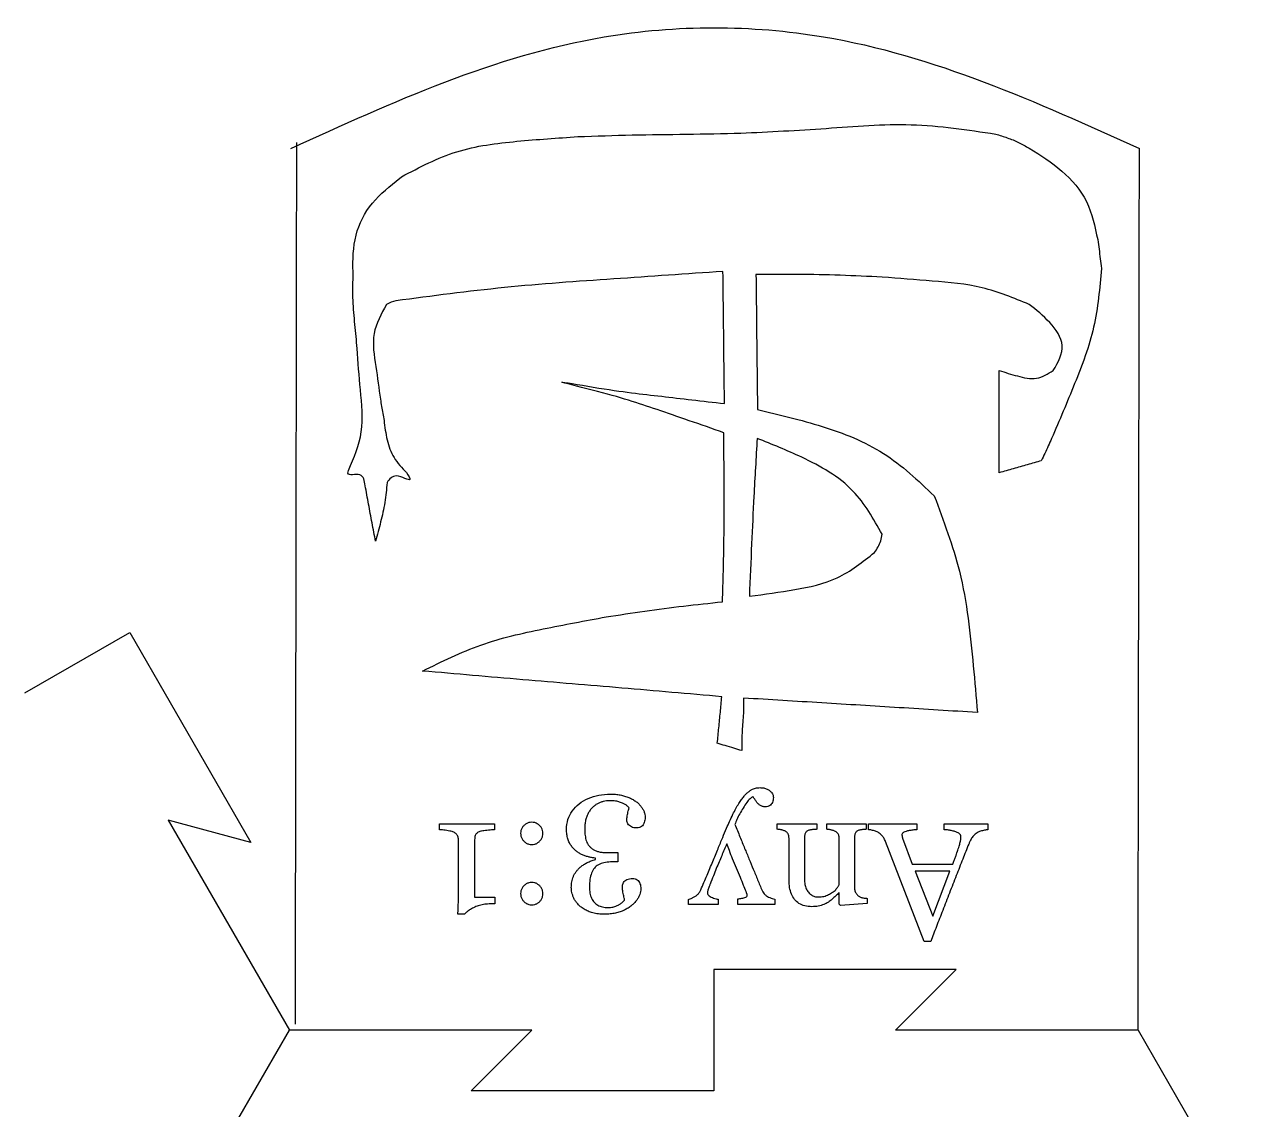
# Model space of a CAD drawing. Extents: x 1 to 437, y 7 to 187.
# Drawn here: x 216 to 282.7, y 122 to 180.5 of the extents above; entities that cross this region are included whole.
import ezdxf

# ---------------------------------------------------------------- set-up
doc = ezdxf.new("R2010")
doc.units = 0
doc.layers.add('Base', color=7, linetype='CONTINUOUS')

msp = doc.modelspace()

# ---------------------------------------------------------------- linework, layer by layer
at = {"layer": 'Base', "color": 3}
for p, q in [((236.101822, 172.051304), (236.397622, 172.29226)), ((235.829661, 165.52634), (235.589521, 165.398592)), ((236.089218, 165.59367), (235.829661, 165.52634)), ((255.602763, 158.166199), (255.602763, 158.166199)), ((267.497676, 143.371015), (267.497676, 143.371015)), ((247.687078, 138.965272), (247.687078, 138.965272)), ((256.480067, 138.775653), (256.480067, 138.775653)), ((238.453117, 137.042634), (238.45312, 137.355722)), ((238.45312, 137.355722), (241.425276, 137.355722)), ((241.425276, 137.355722), (241.425276, 137.042634)), ((256.691731, 137.355722), (258.821628, 137.355722)), ((256.691742, 137.064681), (256.691731, 137.355722)), ((258.821628, 137.355722), (258.821628, 137.064681)), ((259.364026, 137.064681), (259.364026, 137.355722)), ((259.364026, 137.355722), (261.493917, 137.355722)), ((261.493917, 137.355722), (261.493917, 137.064681)), ((261.612947, 137.042634), (261.612981, 137.355722)), ((261.612981, 137.355722), (264.219128, 137.355722)), ((264.219128, 137.355722), (264.219128, 137.042634)), ((265.705172, 137.042634), (265.705172, 137.355722)), ((265.705172, 137.355722), (268.059961, 137.355722)), ((268.059961, 137.355722), (268.059961, 137.042634)), ((242.827567, 136.848606), (242.827567, 136.848606)), ((239.480578, 133.841175), (239.480578, 136.456139)), ((240.344892, 136.504647), (240.344892, 133.409022)), ((257.322331, 134.317425), (257.322331, 136.579611)), ((258.155762, 136.614889), (258.155762, 134.379161)), ((260.034303, 134.070481), (260.034303, 136.570792)), ((260.854512, 136.614889), (260.854512, 133.92937)), ((264.620381, 131.010134), (262.534581, 136.407634)), ((263.45622, 136.592842), (263.976564, 135.19055)), ((246.875692, 135.437495), (246.875692, 135.50805)), ((247.497462, 135.807911), (248.075137, 135.807911)), ((248.075137, 135.807911), (248.075137, 135.300792)), ((248.075137, 135.300792), (247.691489, 135.300792)), ((263.976564, 135.19055), (266.168197, 135.19055)), ((264.135342, 134.798086), (265.083431, 132.372739)), ((266.013887, 134.798086), (264.135342, 134.798086)), ((265.083431, 132.372739), (266.013887, 134.798086)), ((240.344892, 133.409022), (241.442915, 133.409022)), ((241.442915, 133.409022), (241.442915, 133.038606)), ((242.827567, 133.594231), (242.827567, 133.594231)), ((260.034303, 133.629509), (260.012262, 133.629509)), ((260.034303, 133.016559), (260.034303, 133.629509)), ((241.442915, 133.038606), (241.200378, 133.038606)), ((251.889545, 133.007739), (251.889545, 133.281142)), ((253.503506, 133.007739), (251.889545, 133.007739)), ((253.503506, 133.289961), (253.503506, 133.007739)), ((254.566245, 133.007739), (254.566245, 133.31642)), ((256.55062, 133.007739), (254.566245, 133.007739)), ((256.55062, 133.298781), (256.55062, 133.007739)), ((260.09604, 132.954822), (260.034303, 133.016559)), ((261.542428, 133.051836), (260.09604, 132.954822)), ((261.542428, 133.338467), (261.542428, 133.051836)), ((239.806903, 132.482981), (239.440901, 132.482981)), ((264.973158, 131.010134), (264.620381, 131.010134))]:
    msp.add_line(p, q, dxfattribs=at)
at = {"layer": 'Base', "color": 1}
for p, q in [((216.046586, 144.424167), (221.717035, 147.69801)), ((221.717035, 147.69801), (228.264587, 136.357308)), ((228.264587, 136.357308), (223.792545, 137.555595)), ((223.792545, 137.555595), (230.3401, 126.214899)), ((266.351684, 129.488801), (253.256545, 129.488801)), ((253.256545, 129.488801), (253.256545, 122.941121)), ((263.077909, 126.214899), (266.351684, 129.488801)), ((223.792573, 114.874202), (230.340131, 126.214899)), ((243.435211, 126.214899), (230.3401, 126.214899)), ((240.161434, 122.941121), (243.435211, 126.214899)), ((276.17302, 126.214899), (263.077909, 126.214899)), ((276.17302, 126.214899), (282.72057, 114.874199)), ((253.256545, 122.941121), (240.161434, 122.941121))]:
    msp.add_line(p, q, dxfattribs=at)
for points, knots in [([(230.41284, 173.810748), (235.92605, 176.326551), (245.072426, 180.500249), (261.497821, 180.49852), (270.689973, 176.330141), (276.245763, 173.810748)], [0, 0, 0, 0, 17.972346, 29.815992, 47.911225, 47.911225, 47.911225, 47.911225]), ([(230.667475, 126.542401), (230.67555, 131.83084), (230.6917, 142.407713), (230.715957, 158.272996), (230.732131, 168.849839), (230.740218, 174.13825)], [0, 0, 0, 0, 15.865338, 31.730653, 47.595905, 47.595905, 47.595905, 47.595905]), ([(276.17302, 126.214899), (276.181095, 131.503338), (276.197245, 142.080211), (276.221502, 157.945494), (276.237676, 168.522337), (276.245763, 173.810748)], [0, 0, 0, 0, 15.865338, 31.730653, 47.595905, 47.595905, 47.595905, 47.595905])]:
    msp.add_open_spline(points, degree=3, knots=knots, dxfattribs=at)
at = {"layer": 'Base', "color": 3}
for points, knots in [([(254.726652, 174.644226), (256.25798, 174.720036), (259.322249, 174.871736), (263.927107, 175.287122), (266.969412, 174.824519), (268.487206, 174.593728)], [0, 0, 0, 0, 4.603668, 9.212178, 13.800381, 13.800381, 13.800381, 13.800381]), ([(236.397622, 172.29226), (237.370667, 172.804458), (239.326174, 173.833811), (242.636788, 174.233492), (244.826013, 174.382789), (245.919481, 174.457359)], [0, 0, 0, 0, 3.271403, 6.574465, 9.870632, 9.870632, 9.870632, 9.870632]), ([(245.919481, 174.457359), (246.897689, 174.493187), (248.854156, 174.564845), (251.790855, 174.580275), (253.748065, 174.622909), (254.726652, 174.644226)], [0, 0, 0, 0, 2.936405, 5.872963, 8.809405, 8.809405, 8.809405, 8.809405]), ([(268.487206, 174.593728), (268.696693, 174.530216), (269.115653, 174.403197), (269.725189, 174.154457), (270.107234, 173.940278), (270.298243, 173.833196)], [0, 0, 0, 0, 0.656595, 1.313144, 1.969601, 1.969601, 1.969601, 1.969601]), ([(270.298243, 173.833196), (270.90455, 173.453262), (272.110453, 172.6976), (273.55891, 171.017653), (273.846971, 169.606397), (273.991462, 168.898512)], [0, 0, 0, 0, 2.146707, 4.269653, 6.40622, 6.40622, 6.40622, 6.40622]), ([(233.783279, 166.903286), (233.768811, 167.571672), (233.740276, 168.889834), (234.559827, 170.784434), (235.58279, 171.624878), (236.101822, 172.051304)], [0, 0, 0, 0, 1.992032, 3.928599, 5.923202, 5.923202, 5.923202, 5.923202]), ([(273.991462, 168.898512), (274.016596, 168.726298), (274.066865, 168.381864), (274.129472, 167.863494), (274.170552, 167.517857), (274.191092, 167.34504)], [0, 0, 0, 0, 0.522096, 1.044208, 1.566317, 1.566317, 1.566317, 1.566317]), ([(234.001572, 163.025962), (233.962578, 163.456016), (233.884551, 164.316533), (233.749699, 165.607143), (233.772094, 166.471557), (233.783279, 166.903286)], [0, 0, 0, 0, 1.295825, 2.59288, 3.887067, 3.887067, 3.887067, 3.887067]), ([(253.756338, 167.182841), (251.789566, 167.046387), (247.855697, 166.773458), (241.952812, 166.371562), (238.043333, 165.852912), (236.089218, 165.59367)], [0, 0, 0, 0, 5.914943, 11.830861, 17.743, 17.743, 17.743, 17.743]), ([(253.838834, 160.045867), (253.82967, 160.838864), (253.811342, 162.424858), (253.783839, 164.80385), (253.765505, 166.389844), (253.756338, 167.182841)], [0, 0, 0, 0, 2.37915, 4.7583, 7.137451, 7.137451, 7.137451, 7.137451]), ([(262.356213, 166.872213), (261.599162, 166.908609), (260.085031, 166.981404), (257.811434, 167.028615), (256.29558, 167.02329), (255.537665, 167.020628)], [0, 0, 0, 0, 2.273706, 4.547496, 6.821213, 6.821213, 6.821213, 6.821213]), ([(270.298243, 165.398578), (269.462483, 165.741299), (267.782824, 166.430077), (265.06003, 166.667107), (263.256818, 166.803895), (262.356213, 166.872213)], [0, 0, 0, 0, 2.694062, 5.414358, 8.128619, 8.128619, 8.128619, 8.128619]), ([(274.191092, 167.34504), (274.10146, 166.277315), (273.921589, 164.134641), (272.763462, 161.112035), (271.924389, 159.141367), (271.505164, 158.156762)], [0, 0, 0, 0, 3.198321, 6.418283, 9.633484, 9.633484, 9.633484, 9.633484]), ([(235.589521, 165.398592), (235.302997, 164.886275), (234.717144, 163.838744), (235.022392, 162.029753), (235.179085, 160.86134), (235.257286, 160.278212)], [0, 0, 0, 0, 1.710277, 3.496987, 5.277108, 5.277108, 5.277108, 5.277108]), ([(271.595873, 161.830096), (271.850897, 162.284957), (272.352962, 163.180438), (271.412384, 164.5131), (270.67691, 165.097628), (270.298243, 165.398578)], [0, 0, 0, 0, 1.440387, 2.835674, 4.316441, 4.316441, 4.316441, 4.316441]), ([(233.526945, 156.441621), (233.82274, 157.123269), (234.425334, 158.511925), (234.156109, 160.78842), (234.052885, 162.283002), (234.001572, 163.025962)], [0, 0, 0, 0, 2.189805, 4.46108, 6.706181, 6.706181, 6.706181, 6.706181]), ([(268.676253, 161.830093), (268.997861, 161.72857), (269.647514, 161.523493), (270.702212, 161.285332), (271.303178, 161.651673), (271.595873, 161.830096)], [0, 0, 0, 0, 1.023392, 2.06727, 3.0584, 3.0584, 3.0584, 3.0584]), ([(268.676284, 156.315087), (268.67628, 156.927865), (268.676272, 158.153421), (268.676262, 159.991757), (268.676256, 161.217314), (268.676253, 161.830093)], [0, 0, 0, 0, 1.838334, 3.67667, 5.515006, 5.515006, 5.515006, 5.515006]), ([(253.805069, 158.474081), (252.540624, 158.912475), (250.062292, 159.771733), (247.891332, 160.501767), (244.152863, 161.393125), (248.003326, 160.704125), (250.173038, 160.475947), (252.654444, 160.184823), (253.838834, 160.045867)], [0, 0, 0, 0, 3.819004, 7.485312, 9.164601, 10.877584, 14.610983, 18.020193, 18.020193, 18.020193, 18.020193]), ([(235.257286, 160.278212), (235.277831, 160.151006), (235.318919, 159.896593), (235.383691, 159.51549), (235.42859, 159.261723), (235.45104, 159.13484)], [0, 0, 0, 0, 0.386563, 0.773126, 1.159688, 1.159688, 1.159688, 1.159688]), ([(255.620164, 159.721458), (256.788274, 159.447453), (259.127144, 158.89882), (262.542455, 157.560338), (264.295036, 155.889941), (265.167632, 155.058264)], [0, 0, 0, 0, 3.606493, 7.221169, 10.805499, 10.805499, 10.805499, 10.805499]), ([(235.45104, 159.13484), (235.494185, 158.785848), (235.579453, 158.096116), (235.930793, 157.081576), (236.41987, 156.576948), (236.66702, 156.321939)], [0, 0, 0, 0, 1.056358, 2.087738, 3.141389, 3.141389, 3.141389, 3.141389]), ([(253.73214, 149.347568), (253.763129, 150.459138), (253.823043, 152.608309), (253.819424, 155.651036), (253.809608, 157.581517), (253.805069, 158.474081)], [0, 0, 0, 0, 3.335823, 6.449661, 9.127424, 9.127424, 9.127424, 9.127424]), ([(255.602763, 158.166199), (255.540993, 157.123811), (255.428805, 155.230602), (255.295266, 152.389849), (255.221779, 150.591718), (255.183095, 149.645182)], [0, 0, 0, 0, 3.13262, 5.689537, 8.531517, 8.531517, 8.531517, 8.531517]), ([(262.352818, 152.990004), (261.886589, 153.822564), (260.871647, 155.634978), (258.233581, 157.115097), (256.407959, 157.844496), (255.602763, 158.166199)], [0, 0, 0, 0, 2.815688, 6.129513, 8.744384, 8.744384, 8.744384, 8.744384]), ([(271.505164, 158.156762), (271.444515, 158.02359), (271.323217, 157.757246), (271.13779, 157.35932), (271.010647, 157.095715), (270.947075, 156.963913)], [0, 0, 0, 0, 0.438996, 0.877991, 1.316985, 1.316985, 1.316985, 1.316985]), ([(270.947075, 156.963913), (270.694764, 156.891821), (270.190144, 156.747638), (269.433213, 156.531362), (268.928593, 156.387179), (268.676284, 156.315087)], [0, 0, 0, 0, 0.787223, 1.574445, 2.361666, 2.361666, 2.361666, 2.361666]), ([(234.435709, 155.615464), (234.400131, 155.872683), (234.328645, 156.389499), (233.438407, 156.096801), (233.513169, 156.387967), (233.526945, 156.441621)], [0, 0, 0, 0, 0.645835, 1.297639, 1.444881, 1.444881, 1.444881, 1.444881]), ([(236.66702, 156.321939), (236.768364, 156.161123), (237.053994, 155.707872), (236.058408, 156.363345), (235.751389, 155.96381), (235.612796, 155.783453)], [0, 0, 0, 0, 0.415545, 1.17119, 1.792988, 1.792988, 1.792988, 1.792988]), ([(234.994348, 152.6123), (234.93124, 152.945791), (234.805024, 153.612774), (234.618439, 154.613764), (234.496619, 155.281564), (234.435709, 155.615464)], [0, 0, 0, 0, 1.018229, 2.036459, 3.054687, 3.054687, 3.054687, 3.054687]), ([(235.612796, 155.783453), (235.582622, 155.424936), (235.522208, 154.707134), (235.27288, 153.65473), (235.08716, 152.959657), (234.994348, 152.6123)], [0, 0, 0, 0, 1.07787, 2.158043, 3.237097, 3.237097, 3.237097, 3.237097]), ([(265.167632, 155.058264), (265.672815, 153.716986), (266.787186, 150.758297), (267.204367, 146.757974), (267.425242, 144.207438), (267.497676, 143.371015)], [0, 0, 0, 0, 4.284429, 9.450912, 11.971961, 11.971961, 11.971961, 11.971961]), ([(261.939191, 152.010645), (262.008218, 152.108384), (262.146243, 152.30382), (262.292348, 152.635702), (262.332661, 152.871903), (262.352818, 152.990004)], [0, 0, 0, 0, 0.35859, 0.717024, 1.075461, 1.075461, 1.075461, 1.075461]), ([(255.183095, 149.645182), (255.996925, 149.754947), (257.594205, 149.970379), (260.02352, 150.481875), (261.295907, 151.497283), (261.939191, 152.010645)], [0, 0, 0, 0, 2.473439, 4.854549, 7.28933, 7.28933, 7.28933, 7.28933]), ([(247.441915, 148.529626), (248.138405, 148.638274), (249.531396, 148.855573), (251.629345, 149.123403), (253.031209, 149.272846), (253.73214, 149.347568)], [0, 0, 0, 0, 2.114664, 4.229359, 6.34405, 6.34405, 6.34405, 6.34405]), ([(237.536764, 145.609721), (238.570847, 146.12054), (240.644496, 147.144888), (244.039144, 147.905338), (246.308134, 148.321617), (247.441915, 148.529626)], [0, 0, 0, 0, 3.447799, 6.913881, 10.375605, 10.375605, 10.375605, 10.375605]), ([(253.695674, 144.224444), (251.894834, 144.381575), (248.310066, 144.694361), (242.922371, 145.139804), (239.337604, 145.45259), (237.536764, 145.609721)], [0, 0, 0, 0, 5.423041, 10.79515, 16.218189, 16.218189, 16.218189, 16.218189]), ([(253.451126, 141.710282), (253.478298, 141.989633), (253.532642, 142.548336), (253.614158, 143.38639), (253.668502, 143.945093), (253.695674, 144.224444)], [0, 0, 0, 0, 0.842009, 1.684019, 2.526028, 2.526028, 2.526028, 2.526028]), ([(254.870726, 144.149847), (254.870321, 143.834203), (254.86951, 143.202171), (254.769088, 142.258956), (254.768276, 141.626925), (254.76787, 141.311281)], [0, 0, 0, 0, 0.946355, 1.894943, 2.841296, 2.841296, 2.841296, 2.841296]), ([(267.497676, 143.371015), (266.089137, 143.457208), (263.288565, 143.628584), (259.079834, 143.892274), (256.279264, 144.063653), (254.870726, 144.149847)], [0, 0, 0, 0, 4.23352, 8.41743, 12.650947, 12.650947, 12.650947, 12.650947]), ([(254.76787, 141.311281), (254.627046, 141.353637), (254.328679, 141.443375), (253.890314, 141.578187), (253.591949, 141.667926), (253.451126, 141.710282)], [0, 0, 0, 0, 0.441168, 0.934707, 1.375871, 1.375871, 1.375871, 1.375871]), ([(246.875692, 135.50805), (246.819448, 135.514489), (246.70374, 135.527736), (246.527855, 135.566063), (246.347041, 135.61599), (246.167702, 135.682306), (245.998399, 135.769923), (245.838657, 135.876599), (245.692736, 136.007938), (245.564315, 136.165176), (245.452589, 136.344875), (245.367502, 136.555409), (245.319818, 136.799627), (245.299544, 137.150919), (245.354885, 137.594347), (245.594484, 138.0769), (245.983762, 138.46336), (246.476837, 138.754453), (247.058851, 138.935978), (247.471936, 138.95524), (247.687078, 138.965272)], [0, 0, 0, 0, 0.169741, 0.349198, 0.539297, 0.732266, 0.9216, 1.109885, 1.307112, 1.508115, 1.717066, 1.939751, 2.185222, 2.459864, 2.994141, 3.504918, 4.045264, 4.616453, 5.209002, 5.853036, 5.853036, 5.853036, 5.853036]), ([(247.687078, 138.965272), (247.776695, 138.963176), (247.9514, 138.959089), (248.20556, 138.923985), (248.442772, 138.866689), (248.661232, 138.789681), (248.859747, 138.696594), (249.035883, 138.587084), (249.18894, 138.463641), (249.317858, 138.327511), (249.420487, 138.180394), (249.496222, 138.025858), (249.542318, 137.866123), (249.556673, 137.711128), (249.545189, 137.565638), (249.509025, 137.433409), (249.452471, 137.312758), (249.36796, 137.210324), (249.245496, 137.149503), (249.100101, 137.134789), (248.950956, 137.147565), (248.810909, 137.189267), (248.702084, 137.263548), (248.624086, 137.355117), (248.574311, 137.457884), (248.56121, 137.565494), (248.56933, 137.67572), (248.584746, 137.795036), (248.610061, 137.923174), (248.637427, 138.045912), (248.661041, 138.148987), (248.676931, 138.20814), (248.683678, 138.233259)], [0, 0, 0, 0, 0.268752, 0.523924, 0.767959, 0.999709, 1.217674, 1.424459, 1.620394, 1.806012, 1.985017, 2.156493, 2.320038, 2.480952, 2.620844, 2.755628, 2.889958, 3.018601, 3.145807, 3.288723, 3.451792, 3.593106, 3.721867, 3.841098, 3.950588, 4.059237, 4.161771, 4.28183, 4.419968, 4.553413, 4.659126, 4.737148, 4.737148, 4.737148, 4.737148]), ([(252.559826, 133.801486), (252.672434, 134.063809), (252.890506, 134.571807), (253.20162, 135.3111), (253.481354, 135.991784), (253.725725, 136.589898), (253.931962, 137.080993), (254.112172, 137.497414), (254.279818, 137.856905), (254.443999, 138.179077), (254.597791, 138.44525), (254.74468, 138.664404), (254.886275, 138.846912), (255.022805, 138.996185), (255.157303, 139.107706), (255.27973, 139.19298), (255.39749, 139.251423), (255.512471, 139.287284), (255.627202, 139.309146), (255.775999, 139.31722), (255.949166, 139.303628), (256.13523, 139.250895), (256.28443, 139.158937), (256.39441, 139.045098), (256.467458, 138.915104), (256.4759, 138.821738), (256.480067, 138.775653)], [0, 0, 0, 0, 0.856413, 1.658478, 2.406232, 3.064174, 3.596792, 4.004143, 4.425324, 4.786571, 5.088595, 5.346996, 5.577376, 5.781203, 5.95231, 6.100505, 6.227929, 6.344919, 6.460812, 6.577394, 6.791059, 6.979157, 7.152056, 7.309912, 7.450941, 7.588402, 7.588402, 7.588402, 7.588402]), ([(255.373226, 138.837389), (255.319198, 138.798723), (255.191213, 138.707126), (255.021891, 138.488202), (254.839679, 138.212197), (254.665291, 137.907748), (254.513918, 137.614691), (254.438372, 137.423142), (254.403087, 137.333675)], [0, 0, 0, 0, 0.19847, 0.47015, 0.821569, 1.192653, 1.521663, 1.810012, 1.810012, 1.810012, 1.810012]), ([(256.480067, 138.775653), (256.477784, 138.729345), (256.473418, 138.640788), (256.431665, 138.516813), (256.363847, 138.414328), (256.276179, 138.335448), (256.170906, 138.286526), (256.065003, 138.274348), (255.969194, 138.280975), (255.88707, 138.29797), (255.81387, 138.328243), (255.748406, 138.367906), (255.687551, 138.413487), (255.635052, 138.464264), (255.585492, 138.518209), (255.538707, 138.57893), (255.492054, 138.647401), (255.447669, 138.716628), (255.407748, 138.779698), (255.384099, 138.819218), (255.373226, 138.837389)], [0, 0, 0, 0, 0.138582, 0.265015, 0.386979, 0.503619, 0.614443, 0.729402, 0.819257, 0.902003, 0.979799, 1.055594, 1.131146, 1.207395, 1.274334, 1.350784, 1.437088, 1.522845, 1.597478, 1.661004, 1.661004, 1.661004, 1.661004]), ([(248.683678, 138.233259), (248.675112, 138.24322), (248.655349, 138.266201), (248.61706, 138.300863), (248.569533, 138.341545), (248.511874, 138.383735), (248.444601, 138.423406), (248.364621, 138.461401), (248.275337, 138.500573), (248.176518, 138.535501), (248.071246, 138.56703), (247.949392, 138.589484), (247.803289, 138.601122), (247.638447, 138.605909), (247.464713, 138.597586), (247.293836, 138.567541), (247.128202, 138.519221), (246.970554, 138.449094), (246.825522, 138.353637), (246.693814, 138.233392), (246.575993, 138.092583), (246.474845, 137.93308), (246.390294, 137.755836), (246.329502, 137.550359), (246.295943, 137.310772), (246.286559, 137.086054), (246.292766, 136.888698), (246.310154, 136.731061), (246.337039, 136.575881), (246.378732, 136.426801), (246.441999, 136.289924), (246.524076, 136.166567), (246.627765, 136.058587), (246.75447, 135.969114), (246.903303, 135.896399), (247.077554, 135.844074), (247.278569, 135.81304), (247.421643, 135.809688), (247.497462, 135.807911)], [0, 0, 0, 0, 0.039381, 0.090857, 0.154663, 0.227086, 0.304856, 0.388565, 0.492595, 0.597207, 0.702805, 0.821965, 0.968085, 1.142082, 1.31654, 1.488842, 1.661314, 1.833022, 2.004454, 2.179813, 2.366228, 2.553598, 2.745053, 2.953542, 3.193648, 3.469028, 3.627387, 3.785572, 3.944391, 4.099526, 4.248489, 4.394845, 4.542118, 4.69488, 4.8578, 5.036961, 5.238626, 5.465968, 5.465968, 5.465968, 5.465968]), ([(242.827567, 136.848606), (242.831135, 136.901413), (242.838151, 137.005247), (242.902205, 137.151308), (243.001948, 137.274152), (243.127417, 137.371613), (243.274542, 137.431975), (243.431701, 137.449983), (243.588846, 137.431975), (243.736011, 137.371614), (243.861327, 137.274151), (243.961634, 137.151308), (244.023649, 137.005248), (244.042044, 136.848438), (244.023529, 136.691205), (243.961473, 136.543874), (243.861471, 136.418834), (243.73643, 136.318831), (243.589101, 136.256776), (243.431701, 136.238233), (243.274287, 136.256776), (243.126999, 136.318832), (243.001802, 136.418833), (242.902374, 136.543875), (242.838252, 136.691203), (242.831162, 136.795642), (242.827567, 136.848606)], [0, 0, 0, 0, 0.157798, 0.310276, 0.469247, 0.62864, 0.781908, 0.940131, 1.098355, 1.251623, 1.411015, 1.569987, 1.722465, 1.880262, 2.038545, 2.192376, 2.35327, 2.514161, 2.667992, 2.826278, 2.984561, 3.138393, 3.299285, 3.460178, 3.614009, 3.772292, 3.772292, 3.772292, 3.772292]), ([(239.480578, 136.456139), (239.479215, 136.489354), (239.476555, 136.554162), (239.452932, 136.647511), (239.415193, 136.732471), (239.362996, 136.807242), (239.295919, 136.868067), (239.215206, 136.914558), (239.113811, 136.945693), (238.988531, 136.974574), (238.84103, 136.999258), (238.692464, 137.020175), (238.563134, 137.036089), (238.486462, 137.04065), (238.453117, 137.042634)], [0, 0, 0, 0, 0.09951, 0.194162, 0.286821, 0.377156, 0.465601, 0.556369, 0.654136, 0.782489, 0.942146, 1.102485, 1.23267, 1.332861, 1.332861, 1.332861, 1.332861]), ([(241.425276, 137.042634), (241.390398, 137.040038), (241.309645, 137.034028), (241.172232, 137.021106), (241.013828, 137.005568), (240.858137, 136.98849), (240.729427, 136.968943), (240.626559, 136.948774), (240.543646, 136.913639), (240.472046, 136.86531), (240.413322, 136.803218), (240.371788, 136.721699), (240.348526, 136.619832), (240.346172, 136.5452), (240.344892, 136.504647)], [0, 0, 0, 0, 0.104921, 0.242925, 0.414028, 0.582467, 0.712605, 0.804785, 0.896015, 0.980614, 1.062438, 1.149553, 1.251693, 1.373229, 1.373229, 1.373229, 1.373229]), ([(254.403087, 137.333675), (254.493116, 137.109546), (254.66671, 136.677382), (254.91941, 136.054092), (255.159138, 135.469727), (255.391943, 134.90294), (255.633687, 134.335942), (255.798093, 133.903468), (255.93423, 133.629095), (256.032129, 133.521604), (256.152265, 133.438636), (256.282915, 133.375098), (256.415701, 133.325187), (256.506202, 133.307474), (256.55062, 133.298781)], [0, 0, 0, 0, 0.724606, 1.397174, 2.017712, 2.619434, 3.235552, 3.866071, 4.008816, 4.149867, 4.296563, 4.44436, 4.585012, 4.720584, 4.720584, 4.720584, 4.720584]), ([(257.322331, 136.579611), (257.32137, 136.611801), (257.319561, 136.672325), (257.301997, 136.756676), (257.272709, 136.829506), (257.226987, 136.890721), (257.164623, 136.94074), (257.093409, 136.975698), (257.023902, 137.002421), (256.962928, 137.023365), (256.905002, 137.039263), (256.843426, 137.050253), (256.772019, 137.058855), (256.719938, 137.062625), (256.691742, 137.064667)], [0, 0, 0, 0, 0.09646, 0.181362, 0.25712, 0.330124, 0.407949, 0.494623, 0.567, 0.63138, 0.687957, 0.747007, 0.81884, 0.90364, 0.90364, 0.90364, 0.90364]), ([(258.821628, 137.064681), (258.798357, 137.062705), (258.750354, 137.058629), (258.676127, 137.05266), (258.599672, 137.047418), (258.525508, 137.040514), (258.458338, 137.028976), (258.390724, 137.010942), (258.323103, 136.9825), (258.259929, 136.935002), (258.211764, 136.873278), (258.178775, 136.798291), (258.158929, 136.710717), (258.156859, 136.648077), (258.155762, 136.614889)], [0, 0, 0, 0, 0.070065, 0.144529, 0.223392, 0.29998, 0.367887, 0.427561, 0.509715, 0.586299, 0.66202, 0.741945, 0.830194, 0.929635, 0.929635, 0.929635, 0.929635]), ([(260.034303, 136.570792), (260.033147, 136.602277), (260.03095, 136.662083), (260.010217, 136.746106), (259.975477, 136.818869), (259.925841, 136.880107), (259.8627, 136.931161), (259.792604, 136.965968), (259.723848, 136.9958), (259.656651, 137.017769), (259.586343, 137.034638), (259.5137, 137.047525), (259.439429, 137.058027), (259.389284, 137.062452), (259.364026, 137.064681)], [0, 0, 0, 0, 0.094324, 0.179173, 0.257623, 0.334297, 0.413727, 0.499214, 0.568148, 0.63857, 0.710945, 0.784895, 0.859833, 0.935891, 0.935891, 0.935891, 0.935891]), ([(261.493917, 137.064681), (261.471135, 137.062721), (261.425083, 137.05876), (261.355272, 137.052764), (261.285184, 137.047439), (261.217387, 137.040365), (261.154675, 137.028672), (261.08907, 137.010648), (261.021842, 136.982531), (260.95868, 136.934994), (260.910514, 136.873279), (260.877523, 136.798291), (260.857676, 136.710717), (260.855608, 136.648077), (260.854512, 136.614889)], [0, 0, 0, 0, 0.0686, 0.138666, 0.210198, 0.279484, 0.343053, 0.401309, 0.483465, 0.560049, 0.635769, 0.715694, 0.803944, 0.903384, 0.903384, 0.903384, 0.903384]), ([(262.534581, 136.407634), (262.519891, 136.443702), (262.491963, 136.512274), (262.441877, 136.605461), (262.386463, 136.686698), (262.320471, 136.759251), (262.241391, 136.827563), (262.161361, 136.889922), (262.073799, 136.934519), (261.98509, 136.96883), (261.886795, 136.997221), (261.787943, 137.019968), (261.696717, 137.036528), (261.639459, 137.040701), (261.612947, 137.042634)], [0, 0, 0, 0, 0.116769, 0.221999, 0.316732, 0.411091, 0.515215, 0.630169, 0.714213, 0.808931, 0.915212, 1.02081, 1.113242, 1.192939, 1.192939, 1.192939, 1.192939]), ([(264.219128, 137.042634), (264.146911, 137.037055), (264.010653, 137.02653), (263.819892, 136.997257), (263.657971, 136.960407), (263.533738, 136.916444), (263.446037, 136.865678), (263.418332, 136.803957), (263.422108, 136.761484), (263.424701, 136.729142), (263.429554, 136.693956), (263.436054, 136.658236), (263.444669, 136.624245), (263.452455, 136.603075), (263.45622, 136.592842)], [0, 0, 0, 0, 0.217204, 0.409813, 0.578808, 0.713629, 0.806843, 0.873085, 0.901514, 0.933987, 0.970577, 1.007958, 1.042897, 1.07559, 1.07559, 1.07559, 1.07559]), ([(268.059961, 137.042634), (268.032311, 137.039803), (267.972475, 137.033677), (267.876935, 137.01579), (267.7727, 136.992841), (267.668442, 136.963663), (267.573568, 136.926523), (267.47716, 136.874117), (267.384433, 136.80259), (267.291865, 136.720182), (267.214671, 136.630809), (267.148794, 136.528155), (267.085732, 136.407754), (266.933641, 136.048451), (266.695822, 135.432023), (266.346391, 134.551046), (265.987856, 133.626444), (265.63117, 132.705698), (265.293096, 131.834042), (265.076723, 131.276834), (264.973158, 131.010134)], [0, 0, 0, 0, 0.083351, 0.18038, 0.291347, 0.403543, 0.504808, 0.596349, 0.731728, 0.855028, 0.967775, 1.084713, 1.220163, 1.375059, 2.2547, 3.202415, 4.218217, 5.229752, 6.164674, 7.022983, 7.022983, 7.022983, 7.022983]), ([(266.168197, 135.19055), (266.194138, 135.256122), (266.243548, 135.381019), (266.310601, 135.560324), (266.367701, 135.7239), (266.417803, 135.874752), (266.463924, 136.015919), (266.506937, 136.146341), (266.540968, 136.264794), (266.567889, 136.367633), (266.586889, 136.455942), (266.599543, 136.531508), (266.606726, 136.596302), (266.612764, 136.673768), (266.585747, 136.77497), (266.477563, 136.869225), (266.32323, 136.935202), (266.135342, 136.98765), (265.925712, 137.026669), (265.780144, 137.037206), (265.705172, 137.042634)], [0, 0, 0, 0, 0.211546, 0.402941, 0.574247, 0.731282, 0.879795, 1.019792, 1.143226, 1.249467, 1.338646, 1.414122, 1.479214, 1.534145, 1.647213, 1.77714, 1.948088, 2.149051, 2.361247, 2.586595, 2.586595, 2.586595, 2.586595]), ([(253.957706, 136.27975), (253.913049, 136.173668), (253.822687, 135.959013), (253.685365, 135.63338), (253.541773, 135.295493), (253.390891, 134.933531), (253.232488, 134.535474), (253.113625, 134.236183), (253.041725, 134.042376), (253.012342, 133.965185), (252.97817, 133.878527), (252.946079, 133.789323), (252.927553, 133.704299), (252.915883, 133.624317), (252.940318, 133.540305), (253.017232, 133.468527), (253.124778, 133.407016), (253.249701, 133.353001), (253.377238, 133.310561), (253.46235, 133.296676), (253.503506, 133.289961)], [0, 0, 0, 0, 0.345296, 0.698698, 1.060208, 1.446699, 1.875102, 2.345471, 2.412678, 2.495257, 2.593212, 2.692297, 2.77895, 2.854433, 2.932407, 3.030158, 3.160655, 3.30426, 3.437678, 3.5626, 3.5626, 3.5626, 3.5626]), ([(254.566245, 133.31642), (254.597674, 133.318538), (254.664857, 133.323065), (254.770788, 133.342932), (254.880352, 133.368895), (254.976058, 133.400328), (255.045773, 133.434688), (255.072068, 133.479759), (255.066402, 133.512894), (255.059854, 133.542228), (255.048757, 133.578286), (255.035148, 133.618731), (255.01975, 133.661395), (254.964729, 133.801265), (254.860962, 134.067978), (254.689506, 134.487284), (254.490393, 134.965542), (254.288738, 135.450136), (254.110198, 135.888658), (254.005287, 136.157722), (253.957706, 136.27975)], [0, 0, 0, 0, 0.094423, 0.20184, 0.322873, 0.431727, 0.504725, 0.551836, 0.573508, 0.603641, 0.642475, 0.686405, 0.731739, 0.778504, 1.137311, 1.590287, 2.13747, 2.691475, 3.16492, 3.557846, 3.557846, 3.557846, 3.557846]), ([(248.445553, 133.254684), (248.438187, 133.288406), (248.422422, 133.360576), (248.397618, 133.476008), (248.369687, 133.602049), (248.344517, 133.733158), (248.330688, 133.863656), (248.322735, 133.984414), (248.336148, 134.098542), (248.386347, 134.199666), (248.464137, 134.29071), (248.573569, 134.365051), (248.715153, 134.406577), (248.865638, 134.419194), (249.011684, 134.404967), (249.134403, 134.346929), (249.220971, 134.248325), (249.279223, 134.130049), (249.315876, 133.998275), (249.327333, 133.854481), (249.313141, 133.701777), (249.268961, 133.544042), (249.19716, 133.386094), (249.09768, 133.230463), (248.969362, 133.081463), (248.815479, 132.940088), (248.635527, 132.810481), (248.429223, 132.699091), (248.199744, 132.604425), (247.945027, 132.532942), (247.665161, 132.491456), (247.356717, 132.478127), (247.040608, 132.493105), (246.737858, 132.54408), (246.476995, 132.634639), (246.256119, 132.751282), (246.067126, 132.880823), (245.914433, 133.026582), (245.794673, 133.181214), (245.701302, 133.339439), (245.639124, 133.501331), (245.599024, 133.656276), (245.572393, 133.797757), (245.563197, 133.936599), (245.570859, 134.077411), (245.591472, 134.225692), (245.625308, 134.37357), (245.674617, 134.518609), (245.743005, 134.657027), (245.831852, 134.792377), (245.944021, 134.923668), (246.081413, 135.049509), (246.240477, 135.168025), (246.425854, 135.274714), (246.639781, 135.366761), (246.794704, 135.413212), (246.875692, 135.437495)], [0, 0, 0, 0, 0.103554, 0.221617, 0.354187, 0.490898, 0.621812, 0.747583, 0.853811, 0.961971, 1.080827, 1.209997, 1.35271, 1.518214, 1.661278, 1.788154, 1.914887, 2.046909, 2.181181, 2.322804, 2.477307, 2.638844, 2.811874, 2.996044, 3.191033, 3.400131, 3.621638, 3.854501, 4.101902, 4.364988, 4.646052, 4.9487, 5.289939, 5.593839, 5.866405, 6.11438, 6.341311, 6.551668, 6.744746, 6.926521, 7.10076, 7.262988, 7.406294, 7.532001, 7.679398, 7.82855, 7.98068, 8.133852, 8.287021, 8.442552, 8.618437, 8.80359, 9.000411, 9.212365, 9.443783, 9.697279, 9.697279, 9.697279, 9.697279]), ([(247.691489, 135.300792), (247.56786, 135.29509), (247.339564, 135.284562), (247.029811, 135.172235), (246.796432, 134.973068), (246.64556, 134.694201), (246.560263, 134.34807), (246.536746, 133.980757), (246.55949, 133.632678), (246.643955, 133.344952), (246.792592, 133.11733), (246.999403, 132.955251), (247.256211, 132.861172), (247.491273, 132.840544), (247.679865, 132.848097), (247.80669, 132.865128), (247.915318, 132.896557), (248.007586, 132.934337), (248.088081, 132.969754), (248.160676, 133.007734), (248.227115, 133.0483), (248.288025, 133.093736), (248.338364, 133.142074), (248.379988, 133.187288), (248.415305, 133.224009), (248.43639, 133.245392), (248.445553, 133.254684)], [0, 0, 0, 0, 0.369845, 0.682962, 0.968937, 1.269821, 1.618167, 2.031315, 2.369893, 2.660226, 2.920801, 3.172176, 3.434796, 3.729929, 3.873868, 4.000882, 4.112701, 4.212016, 4.299849, 4.376441, 4.457622, 4.533176, 4.603882, 4.666618, 4.71756, 4.75671, 4.75671, 4.75671, 4.75671]), ([(242.827567, 133.594231), (242.831149, 133.647118), (242.838201, 133.751255), (242.902288, 133.89795), (243.001876, 134.021891), (243.127207, 134.120626), (243.274415, 134.181835), (243.431701, 134.200104), (243.588973, 134.181835), (243.736222, 134.120627), (243.861398, 134.02189), (243.961551, 133.89795), (244.0236, 133.751256), (244.042011, 133.594156), (244.023701, 133.436957), (243.962492, 133.289721), (243.863734, 133.164386), (243.739092, 133.064091), (243.59079, 133.00222), (243.431701, 132.983926), (243.272598, 133.00222), (243.124338, 133.064092), (242.99954, 133.164384), (242.901351, 133.289723), (242.838094, 133.436955), (242.831111, 133.541281), (242.827567, 133.594231)], [0, 0, 0, 0, 0.158044, 0.311199, 0.471125, 0.631267, 0.784816, 0.943068, 1.101322, 1.254871, 1.415011, 1.574939, 1.728093, 1.886137, 2.044388, 2.197936, 2.358077, 2.51839, 2.672901, 2.833373, 2.993843, 3.148354, 3.308669, 3.468809, 3.622357, 3.780608, 3.780608, 3.780608, 3.780608]), ([(260.012259, 133.629509), (259.986854, 133.604364), (259.932509, 133.550577), (259.844084, 133.466283), (259.747606, 133.375109), (259.647393, 133.284984), (259.547309, 133.204737), (259.444551, 133.130967), (259.330631, 133.065655), (259.20052, 133.007197), (259.057566, 132.955914), (258.900942, 132.916331), (258.730865, 132.893495), (258.485473, 132.883243), (258.183365, 132.911087), (257.854872, 133.042172), (257.607924, 133.27205), (257.440797, 133.570821), (257.338219, 133.926504), (257.327828, 134.182178), (257.322331, 134.317425)], [0, 0, 0, 0, 0.107229, 0.229383, 0.36648, 0.505473, 0.633568, 0.751161, 0.884617, 1.026706, 1.178585, 1.339722, 1.510387, 1.692335, 2.076231, 2.411881, 2.733378, 3.067428, 3.427938, 3.832819, 3.832819, 3.832819, 3.832819]), ([(258.155762, 134.379161), (258.159685, 134.283598), (258.16702, 134.104892), (258.23959, 133.858227), (258.362727, 133.662645), (258.520792, 133.519679), (258.705537, 133.430304), (258.889434, 133.408441), (259.054731, 133.418833), (259.198547, 133.442217), (259.332501, 133.483448), (259.456553, 133.53609), (259.571861, 133.595375), (259.675186, 133.661479), (259.766671, 133.731008), (259.844799, 133.803753), (259.907646, 133.879698), (259.958194, 133.951824), (260.000802, 134.013896), (260.023941, 134.052979), (260.034303, 134.070481)], [0, 0, 0, 0, 0.28619, 0.535183, 0.761503, 0.970913, 1.166854, 1.367003, 1.51862, 1.663247, 1.80298, 1.937935, 2.067122, 2.191486, 2.305413, 2.411476, 2.510939, 2.600479, 2.675696, 2.7367, 2.7367, 2.7367, 2.7367]), ([(239.440901, 132.482981), (239.443905, 132.550268), (239.450234, 132.692015), (239.458894, 132.915449), (239.467614, 133.153889), (239.474953, 133.394293), (239.479625, 133.623613), (239.480269, 133.770619), (239.480578, 133.841175)], [0, 0, 0, 0, 0.202063, 0.425663, 0.670803, 0.91786, 1.147207, 1.358876, 1.358876, 1.358876, 1.358876]), ([(251.889545, 133.281142), (251.922375, 133.289077), (251.996354, 133.306957), (252.111999, 133.361623), (252.242709, 133.432028), (252.373218, 133.527097), (252.483977, 133.652497), (252.534267, 133.751281), (252.559826, 133.801486)], [0, 0, 0, 0, 0.101099, 0.227813, 0.381883, 0.546564, 0.709593, 0.878084, 0.878084, 0.878084, 0.878084]), ([(260.854512, 133.92937), (260.855818, 133.896829), (260.858389, 133.832817), (260.880532, 133.73971), (260.916052, 133.653044), (260.964275, 133.573962), (261.024869, 133.50504), (261.088718, 133.450682), (261.156905, 133.414942), (261.223468, 133.389025), (261.296665, 133.3703), (261.374886, 133.356371), (261.457277, 133.345136), (261.513655, 133.34072), (261.542428, 133.338467)], [0, 0, 0, 0, 0.097517, 0.191825, 0.285317, 0.377585, 0.468225, 0.559787, 0.627205, 0.698177, 0.773702, 0.853419, 0.936469, 1.023039, 1.023039, 1.023039, 1.023039]), ([(241.200378, 133.038606), (241.097929, 133.035055), (240.898589, 133.028147), (240.610669, 132.968268), (240.351373, 132.870621), (240.128601, 132.751448), (239.942418, 132.628411), (239.849587, 132.528788), (239.806903, 132.482981)], [0, 0, 0, 0, 0.307099, 0.597539, 0.877622, 1.135158, 1.355166, 1.542432, 1.542432, 1.542432, 1.542432])]:
    msp.add_open_spline(points, degree=3, knots=knots, dxfattribs=at)
msp.add_open_spline([(255.537665, 167.020628), (255.546829, 166.209609), (255.565158, 164.587571), (255.592663, 162.154515), (255.610997, 160.532477), (255.620164, 159.721458)], degree=3, dxfattribs=at)

doc.saveas('drawing.dxf')
